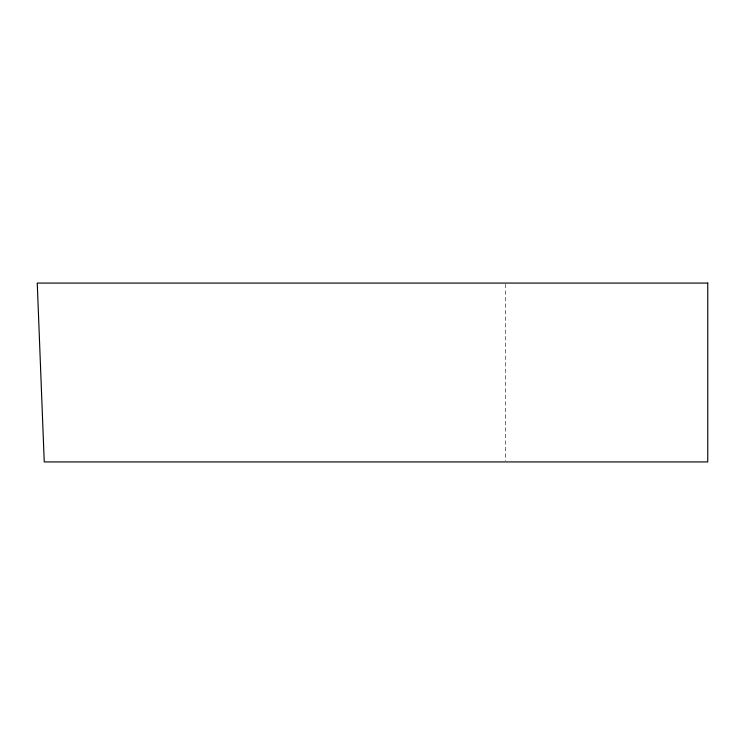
<?xml version="1.0" encoding="UTF-8"?>
<svg xmlns="http://www.w3.org/2000/svg" width="745" height="745" viewBox="0 0 745 745"><rect width="100%" height="100%" fill="white"/><g stroke="black" fill="none" stroke-linecap="round" stroke-linejoin="round"><path stroke-width="0.56" stroke-dasharray="3.73 2.79" d="M505.622 284.227L505.622 460.773"/><path stroke-width="1.12" d="M707.75 283.072L37.25 283.072L44.244 461.928L707.75 461.928L707.75 283.072"/></g></svg>
